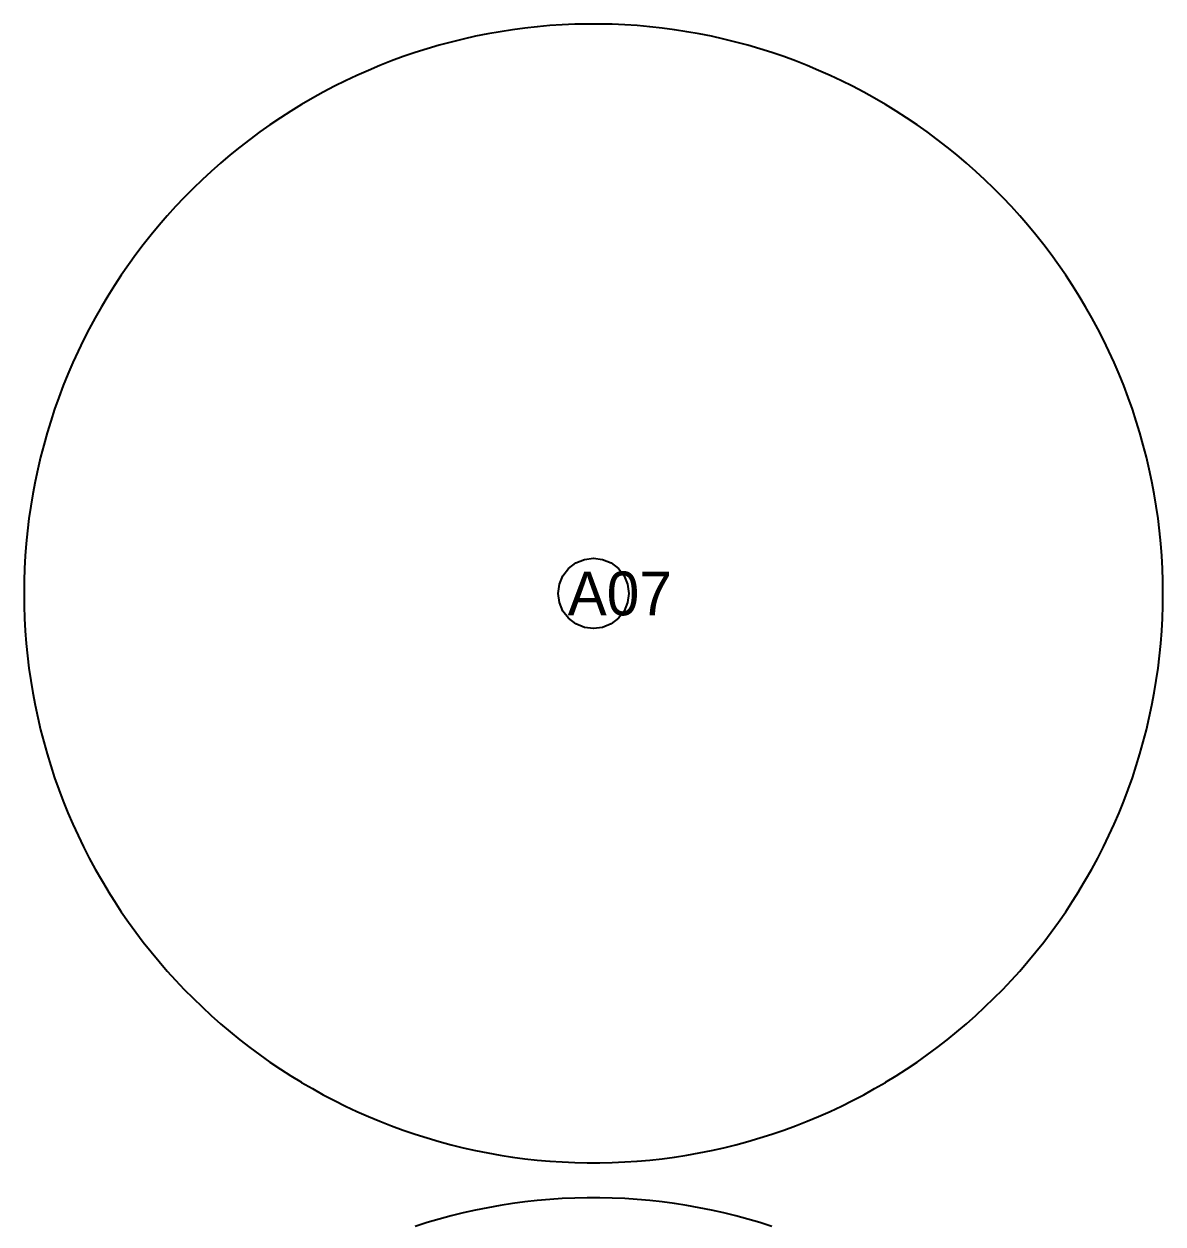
# Model space of a CAD drawing. Header units: millimetres. Extents: x 5 to 853, y 5 to 433.
# Drawn here: x 706.4 to 836.6, y 261.3 to 398.4 of the extents above; entities that cross this region are included whole.
import ezdxf
from ezdxf.enums import TextEntityAlignment as Align

# ---------------------------------------------------------------- set-up
doc = ezdxf.new("R2010")
doc.units = ezdxf.units.MM
doc.layers.add('CUT', color=1, linetype='CONTINUOUS')
doc.layers.add('ENGRAVE', color=7, linetype='CONTINUOUS')

msp = doc.modelspace()

# ---------------------------------------------------------------- linework, layer by layer
at = {"layer": 'CUT'}
for points in [[(836.598, 333.362), (836.598, 333.364), (836.583, 334.792), (836.583, 334.794), (836.536, 336.221), (836.536, 336.222), (836.457, 337.648), (836.457, 337.65), (836.347, 339.074), (836.347, 339.075), (836.206, 340.496), (836.206, 340.498), (836.034, 341.915), (836.034, 341.917), (835.831, 343.331), (835.83, 343.332), (835.596, 344.741), (835.596, 344.742), (835.331, 346.146), (835.33, 346.147), (835.035, 347.544), (835.034, 347.546), (834.708, 348.936), (834.707, 348.938), (834.35, 350.32), (834.35, 350.322), (833.963, 351.696), (833.962, 351.698), (833.545, 353.063), (833.544, 353.065), (833.097, 354.421), (833.097, 354.423), (832.62, 355.769), (832.619, 355.77), (832.113, 357.105), (832.112, 357.107), (831.577, 358.431), (831.576, 358.432), (831.012, 359.744), (831.011, 359.745), (830.418, 361.044), (830.417, 361.046), (829.795, 362.331), (829.795, 362.333), (829.145, 363.604), (829.144, 363.606), (828.467, 364.863), (828.466, 364.864), (827.761, 366.106), (827.76, 366.108), (827.028, 367.334), (827.027, 367.335), (826.269, 368.545), (826.268, 368.546), (825.482, 369.739), (825.482, 369.74), (824.67, 370.915), (824.669, 370.917), (823.833, 372.074), (823.832, 372.075), (822.97, 373.214), (822.969, 373.215), (822.082, 374.334), (822.081, 374.335), (821.17, 375.435), (821.169, 375.436), (820.233, 376.515), (820.232, 376.517), (819.274, 377.575), (819.273, 377.576), (818.291, 378.613), (818.29, 378.614), (817.286, 379.63), (817.284, 379.631), (816.258, 380.624), (816.257, 380.625), (815.209, 381.595), (815.208, 381.596), (814.139, 382.543), (814.138, 382.544), (813.049, 383.467), (813.047, 383.468), (811.938, 384.367), (811.937, 384.369), (810.808, 385.243), (810.806, 385.244), (809.659, 386.093), (809.657, 386.094), (808.491, 386.918), (808.49, 386.919), (807.306, 387.718), (807.304, 387.719), (806.103, 388.491), (806.102, 388.491), (804.884, 389.237), (804.882, 389.238), (803.648, 389.956), (803.647, 389.957), (802.397, 390.648), (802.396, 390.649), (801.131, 391.313), (801.13, 391.313), (799.851, 391.949), (799.85, 391.95), (798.557, 392.557), (798.556, 392.558), (797.251, 393.137), (797.249, 393.137), (795.931, 393.688), (795.93, 393.688), (794.6, 394.209), (794.599, 394.21), (793.258, 394.701), (793.256, 394.702), (791.905, 395.164), (791.904, 395.165), (790.543, 395.597), (790.541, 395.597), (789.171, 396), (789.169, 396), (787.791, 396.372), (787.789, 396.373), (786.403, 396.714), (786.401, 396.715), (785.008, 397.026), (785.006, 397.026), (783.606, 397.307), (783.604, 397.307), (782.198, 397.557), (782.197, 397.557), (780.785, 397.776), (780.784, 397.776), (779.368, 397.964), (779.367, 397.964), (777.947, 398.12), (777.946, 398.121), (776.523, 398.246), (776.522, 398.246), (775.097, 398.34), (775.095, 398.34), (773.668, 398.403), (773.667, 398.403), (772.239, 398.434), (772.237, 398.434), (770.81, 398.434), (770.808, 398.434), (769.38, 398.403), (769.379, 398.403), (767.952, 398.34), (767.95, 398.34), (766.525, 398.246), (766.524, 398.246), (765.101, 398.121), (765.1, 398.12), (763.68, 397.964), (763.679, 397.964), (762.263, 397.776), (762.262, 397.776), (760.85, 397.557), (760.849, 397.557), (759.443, 397.307), (759.441, 397.307), (758.041, 397.026), (758.039, 397.026), (756.646, 396.715), (756.644, 396.714), (755.258, 396.373), (755.256, 396.372), (753.878, 396), (753.876, 396), (752.506, 395.597), (752.504, 395.597), (751.143, 395.165), (751.142, 395.164), (749.791, 394.702), (749.789, 394.701), (748.448, 394.21), (748.447, 394.209), (747.117, 393.688), (747.116, 393.688), (745.798, 393.137), (745.796, 393.137), (744.491, 392.558), (744.49, 392.557), (743.197, 391.95), (743.196, 391.949), (741.917, 391.313), (741.916, 391.313), (740.651, 390.649), (740.65, 390.648), (739.4, 389.957), (739.399, 389.956), (738.165, 389.238), (738.163, 389.237), (736.945, 388.491), (736.944, 388.491), (735.743, 387.719), (735.741, 387.718), (734.557, 386.919), (734.556, 386.918), (733.39, 386.094), (733.388, 386.093), (732.241, 385.244), (732.239, 385.243), (731.11, 384.369), (731.109, 384.367), (730, 383.468), (729.998, 383.467), (728.909, 382.544), (728.908, 382.543), (727.839, 381.596), (727.838, 381.595), (726.79, 380.625), (726.789, 380.624), (725.763, 379.631), (725.761, 379.63), (724.757, 378.614), (724.756, 378.613), (723.774, 377.576), (723.773, 377.575), (722.815, 376.517), (722.814, 376.515), (721.879, 375.436), (721.877, 375.435), (720.966, 374.335), (720.965, 374.334), (720.078, 373.215), (720.077, 373.214), (719.215, 372.075), (719.214, 372.074), (718.378, 370.917), (718.377, 370.915), (717.565, 369.74), (717.565, 369.739), (716.779, 368.546), (716.778, 368.545), (716.02, 367.335), (716.019, 367.334), (715.287, 366.108), (715.286, 366.106), (714.581, 364.864), (714.58, 364.863), (713.903, 363.606), (713.902, 363.604), (713.252, 362.333), (713.252, 362.331), (712.63, 361.046), (712.629, 361.044), (712.036, 359.745), (712.036, 359.744), (711.471, 358.432), (711.47, 358.431), (710.935, 357.107), (710.934, 357.105), (710.428, 355.77), (710.427, 355.769), (709.95, 354.423), (709.95, 354.421), (709.503, 353.065), (709.502, 353.063), (709.085, 351.698), (709.084, 351.696), (708.697, 350.322), (708.697, 350.32), (708.34, 348.938), (708.339, 348.936), (708.013, 347.546), (708.012, 347.544), (707.717, 346.147), (707.716, 346.146), (707.451, 344.742), (707.451, 344.741), (707.217, 343.332), (707.216, 343.331), (707.013, 341.917), (707.013, 341.915), (706.841, 340.498), (706.841, 340.496), (706.7, 339.075), (706.7, 339.074), (706.59, 337.65), (706.59, 337.648), (706.511, 336.222), (706.511, 336.221), (706.464, 334.794), (706.464, 334.792), (706.449, 333.364), (706.449, 333.362), (706.464, 331.935), (706.464, 331.933), (706.511, 330.506), (706.511, 330.504), (706.59, 329.078), (706.59, 329.077), (706.7, 327.653), (706.7, 327.651), (706.841, 326.23), (706.841, 326.229), (707.013, 324.811), (707.013, 324.809), (707.216, 323.396), (707.217, 323.394), (707.451, 321.986), (707.451, 321.984), (707.716, 320.581), (707.717, 320.579), (708.012, 319.182), (708.013, 319.181), (708.339, 317.791), (708.34, 317.789), (708.697, 316.406), (708.697, 316.405), (709.084, 315.03), (709.085, 315.029), (709.502, 313.663), (709.503, 313.662), (709.95, 312.305), (709.95, 312.304), (710.427, 310.958), (710.428, 310.956), (710.934, 309.621), (710.935, 309.62), (711.47, 308.296), (711.471, 308.294), (712.036, 306.983), (712.036, 306.981), (712.629, 305.682), (712.63, 305.681), (713.252, 304.395), (713.252, 304.394), (713.902, 303.122), (713.903, 303.121), (714.58, 301.864), (714.581, 301.862), (715.286, 300.62), (715.287, 300.619), (716.019, 299.393), (716.02, 299.391), (716.778, 298.182), (716.779, 298.18), (717.565, 296.988), (717.565, 296.986), (718.377, 295.811), (718.378, 295.81), (719.214, 294.653), (719.215, 294.651), (720.077, 293.513), (720.078, 293.512), (720.965, 292.392), (720.966, 292.391), (721.877, 291.292), (721.879, 291.29), (722.814, 290.211), (722.815, 290.21), (723.773, 289.152), (723.774, 289.15), (724.756, 288.113), (724.757, 288.112), (725.761, 287.097), (725.763, 287.096), (726.789, 286.103), (726.79, 286.102), (727.838, 285.131), (727.839, 285.13), (728.908, 284.183), (728.909, 284.182), (729.998, 283.259), (730, 283.258), (731.109, 282.359), (731.11, 282.358), (732.239, 281.483), (732.241, 281.482), (733.388, 280.633), (733.39, 280.632), (734.556, 279.808), (734.557, 279.807), (735.741, 279.009), (735.743, 279.008), (736.944, 278.236), (736.945, 278.235), (738.163, 277.49), (738.165, 277.489), (739.399, 276.77), (739.4, 276.769), (740.65, 276.078), (740.651, 276.077), (741.916, 275.414), (741.917, 275.413), (743.196, 274.777), (743.197, 274.777), (744.49, 274.169), (744.491, 274.169), (745.796, 273.59), (745.798, 273.589), (747.116, 273.039), (747.117, 273.038), (748.447, 272.517), (748.448, 272.517), (749.789, 272.025), (749.791, 272.025), (751.142, 271.562), (751.143, 271.562), (752.504, 271.13), (752.506, 271.129), (753.876, 270.727), (753.878, 270.726), (755.256, 270.354), (755.258, 270.354), (756.644, 270.012), (756.646, 270.012), (758.039, 269.701), (758.041, 269.7), (759.441, 269.42), (759.443, 269.419), (760.849, 269.17), (760.85, 269.169), (762.262, 268.951), (762.263, 268.95), (763.679, 268.763), (763.68, 268.763), (765.1, 268.606), (765.101, 268.606), (766.524, 268.481), (766.525, 268.48), (767.95, 268.386), (767.952, 268.386), (769.379, 268.324), (769.38, 268.324), (770.808, 268.292), (770.81, 268.292), (772.237, 268.292), (772.239, 268.292), (773.667, 268.324), (773.668, 268.324), (775.095, 268.386), (775.097, 268.386), (776.522, 268.48), (776.523, 268.481), (777.946, 268.606), (777.947, 268.606), (779.367, 268.763), (779.368, 268.763), (780.784, 268.95), (780.785, 268.951), (782.197, 269.169), (782.198, 269.17), (783.604, 269.419), (783.606, 269.42), (785.006, 269.7), (785.008, 269.701), (786.401, 270.012), (786.403, 270.012), (787.789, 270.354), (787.791, 270.354), (789.169, 270.726), (789.171, 270.727), (790.541, 271.129), (790.543, 271.13), (791.904, 271.562), (791.905, 271.562), (793.256, 272.025), (793.258, 272.025), (794.599, 272.517), (794.6, 272.517), (795.93, 273.038), (795.931, 273.039), (797.249, 273.589), (797.251, 273.59), (798.556, 274.169), (798.557, 274.169), (799.85, 274.777), (799.851, 274.777), (801.13, 275.413), (801.131, 275.414), (802.396, 276.077), (802.397, 276.078), (803.647, 276.769), (803.648, 276.77), (804.882, 277.489), (804.884, 277.49), (806.102, 278.235), (806.103, 278.236), (807.304, 279.008), (807.306, 279.009), (808.49, 279.807), (808.491, 279.808), (809.657, 280.632), (809.659, 280.633), (810.806, 281.482), (810.808, 281.483), (811.937, 282.358), (811.938, 282.359), (813.047, 283.258), (813.049, 283.259), (814.138, 284.182), (814.139, 284.183), (815.208, 285.13), (815.209, 285.131), (816.257, 286.102), (816.258, 286.103), (817.284, 287.096), (817.286, 287.097), (818.29, 288.112), (818.291, 288.113), (819.273, 289.15), (819.274, 289.152), (820.232, 290.21), (820.233, 290.211), (821.169, 291.29), (821.17, 291.292), (822.081, 292.391), (822.082, 292.392), (822.969, 293.512), (822.97, 293.513), (823.832, 294.651), (823.833, 294.653), (824.669, 295.81), (824.67, 295.811), (825.482, 296.986), (825.482, 296.988), (826.268, 298.18), (826.269, 298.182), (827.027, 299.391), (827.028, 299.393), (827.76, 300.619), (827.761, 300.62), (828.466, 301.862), (828.467, 301.864), (829.144, 303.121), (829.145, 303.122), (829.795, 304.394), (829.795, 304.395), (830.417, 305.681), (830.418, 305.682), (831.011, 306.981), (831.012, 306.983), (831.576, 308.294), (831.577, 308.296), (832.112, 309.62), (832.113, 309.621), (832.619, 310.956), (832.62, 310.958), (833.097, 312.304), (833.097, 312.305), (833.544, 313.662), (833.545, 313.663), (833.962, 315.029), (833.963, 315.03), (834.35, 316.405), (834.35, 316.406), (834.707, 317.789), (834.708, 317.791), (835.034, 319.181), (835.035, 319.182), (835.33, 320.579), (835.331, 320.581), (835.596, 321.984), (835.596, 321.986), (835.83, 323.394), (835.831, 323.396), (836.034, 324.809), (836.034, 324.811), (836.206, 326.229), (836.206, 326.23), (836.347, 327.651), (836.347, 327.653), (836.457, 329.077), (836.457, 329.078), (836.536, 330.504), (836.536, 330.506), (836.583, 331.933), (836.583, 331.935)], [(775.411, 332.322), (775.009, 331.351), (774.369, 330.518), (773.536, 329.878), (772.565, 329.476), (771.524, 329.339), (770.482, 329.476), (769.511, 329.878), (768.678, 330.518), (768.038, 331.351), (767.636, 332.322), (767.499, 333.363), (767.636, 334.405), (768.038, 335.375), (768.678, 336.209), (769.511, 336.848), (770.482, 337.25), (771.524, 337.388), (772.565, 337.25), (773.536, 336.848), (774.369, 336.209), (775.009, 335.375), (775.411, 334.405), (775.548, 333.363)]]:
    msp.add_lwpolyline(points, close=True, dxfattribs=at)
msp.add_lwpolyline([(791.904, 261.022), (790.543, 261.455), (790.541, 261.455), (789.171, 261.857), (789.169, 261.858), (787.791, 262.23), (787.789, 262.23), (786.403, 262.572), (786.401, 262.573), (785.008, 262.884), (785.006, 262.884), (783.606, 263.165), (783.604, 263.165), (782.198, 263.415), (782.197, 263.415), (780.785, 263.634), (780.784, 263.634), (779.368, 263.822), (779.367, 263.822), (777.947, 263.978), (777.946, 263.978), (776.523, 264.104), (776.522, 264.104), (775.097, 264.198), (775.095, 264.198), (773.668, 264.261), (773.667, 264.261), (772.239, 264.292), (772.237, 264.292), (770.81, 264.292), (770.808, 264.292), (769.38, 264.261), (769.379, 264.261), (767.952, 264.198), (767.95, 264.198), (766.525, 264.104), (766.524, 264.104), (765.101, 263.978), (765.1, 263.978), (763.68, 263.822), (763.679, 263.822), (762.263, 263.634), (762.262, 263.634), (760.85, 263.415), (760.849, 263.415), (759.443, 263.165), (759.441, 263.165), (758.041, 262.884), (758.039, 262.884), (756.646, 262.573), (756.644, 262.572), (755.258, 262.23), (755.256, 262.23), (753.878, 261.858), (753.876, 261.857), (752.506, 261.455), (752.504, 261.455), (751.143, 261.022)], dxfattribs=at)

# ---------------------------------------------------------------- texts
at = {"layer": 'ENGRAVE'}
msp.add_text('A07', height=5, dxfattribs=at).set_placement((774.524, 330.863), align=Align.CENTER)

doc.saveas('drawing.dxf')
